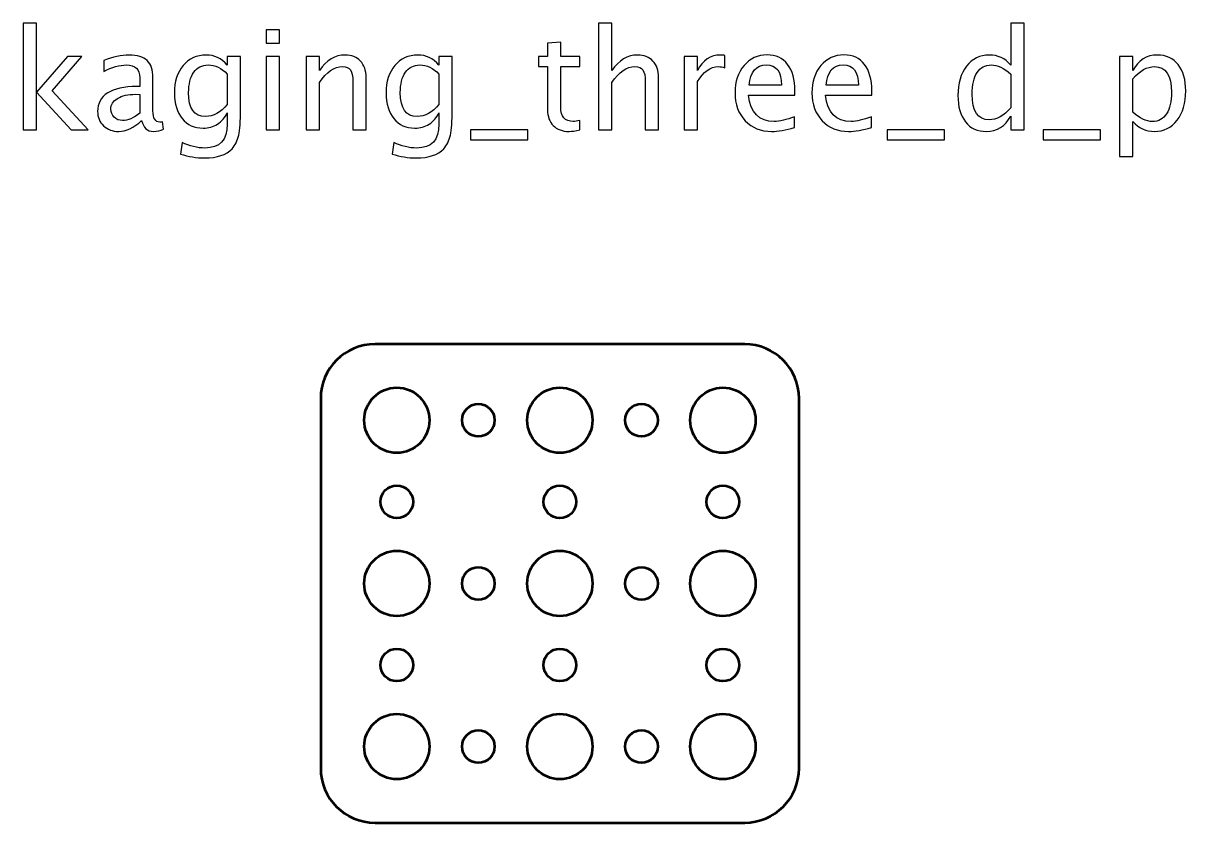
# Model space of a CAD drawing. Header units: centimetres. Extents: x -50.2 to 15.9, y -15.8 to 14.1.
# Drawn here: x -4.94 to 5.76, y 6.8 to 14.15 of the extents above; entities that cross this region are included whole.
import ezdxf

# ---------------------------------------------------------------- set-up
doc = ezdxf.new("R2010")
doc.units = ezdxf.units.CM
doc.header["$MEASUREMENT"] = 0
doc.layers.add('Layer 1', color=7, linetype='Continuous')

msp = doc.modelspace()

# ---------------------------------------------------------------- linework, layer by layer
at = {"layer": 'Layer 1', "lineweight": 53}
for centre, major_axis in [((-1.49999, 10.49999), (0, 0.30001)), ((0.00001, 10.49999), (0, 0.30001)), ((1.50001, 10.49999), (0, 0.30001)), ((-0.75, 10.5), (0, 0.15)), ((0.75, 10.5), (0, 0.15)), ((-1.5, 9.75), (0, 0.15)), ((0, 9.75), (0, 0.15)), ((1.5, 9.75), (0, 0.15)), ((-1.49999, 8.99999), (0, 0.30001)), ((0.00001, 8.99999), (0, 0.30001)), ((1.50001, 8.99999), (0, 0.30001)), ((-0.75, 9), (0, 0.15)), ((0.75, 9), (0, 0.15)), ((-1.5, 8.25), (0, 0.15)), ((0, 8.25), (0, 0.15)), ((1.5, 8.25), (0, 0.15)), ((-1.49999, 7.49999), (0, 0.30001)), ((0.00001, 7.49999), (0, 0.30001)), ((1.50001, 7.49999), (0, 0.30001)), ((-0.75, 7.5), (0, 0.15)), ((0.75, 7.5), (0, 0.15))]:
    msp.add_ellipse(centre, major_axis=major_axis, ratio=1, dxfattribs=at)
at = {"layer": 'Layer 1'}
for points, knots in [([(-4.93597, 13.17044), (-4.93597, 13.17044), (-4.93597, 14.14961), (-4.93597, 14.14961), (-4.93597, 14.14961), (-4.93597, 14.14961), (-4.81405, 14.14961), (-4.81405, 14.14961), (-4.81405, 14.14961), (-4.81405, 14.14961), (-4.81405, 13.51694), (-4.81405, 13.51694), (-4.81405, 13.51694), (-4.81405, 13.51694), (-4.5283, 13.84354), (-4.5283, 13.84354), (-4.5283, 13.84354), (-4.5283, 13.84354), (-4.39664, 13.84354), (-4.39664, 13.84354), (-4.39664, 13.84354), (-4.39664, 13.84354), (-4.66969, 13.52943), (-4.66969, 13.52943), (-4.66969, 13.52943), (-4.66969, 13.52943), (-4.33949, 13.17044), (-4.33949, 13.17044), (-4.33949, 13.17044), (-4.33949, 13.17044), (-4.49655, 13.17044), (-4.49655, 13.17044), (-4.49655, 13.17044), (-4.49655, 13.17044), (-4.81405, 13.51567), (-4.81405, 13.51567), (-4.81405, 13.51567), (-4.81405, 13.51567), (-4.81405, 13.17044), (-4.81405, 13.17044), (-4.81405, 13.17044), (-4.81405, 13.17044), (-4.93597, 13.17044), (-4.93597, 13.17044)], [0, 0, 0, 0, 0.08333333, 0.08333333, 0.08333333, 0.08333333, 0.16666667, 0.16666667, 0.16666667, 0.16666667, 0.25, 0.25, 0.25, 0.25, 0.33333333, 0.33333333, 0.33333333, 0.33333333, 0.41666667, 0.41666667, 0.41666667, 0.41666667, 0.5, 0.5, 0.5, 0.5, 0.58333333, 0.58333333, 0.58333333, 0.58333333, 0.66666667, 0.66666667, 0.66666667, 0.66666667, 0.75, 0.75, 0.75, 0.75, 0.83333333, 0.83333333, 0.83333333, 0.83333333, 1, 1, 1, 1]), ([(0.35656, 13.17044), (0.35656, 13.17044), (0.35656, 14.14961), (0.35656, 14.14961), (0.35656, 14.14961), (0.35656, 14.14961), (0.47848, 14.14961), (0.47848, 14.14961), (0.47848, 14.14961), (0.47848, 14.14961), (0.47848, 13.71633), (0.47848, 13.71633), (0.47848, 13.71633), (0.54304, 13.81052), (0.6222, 13.85751), (0.71576, 13.85751), (0.71576, 13.85751), (0.7746, 13.85751), (0.82138, 13.8391), (0.85588, 13.80205), (0.85588, 13.80205), (0.89038, 13.76522), (0.90774, 13.71548), (0.90774, 13.65325), (0.90774, 13.65325), (0.90774, 13.65325), (0.90774, 13.17044), (0.90774, 13.17044), (0.90774, 13.17044), (0.90774, 13.17044), (0.78582, 13.17044), (0.78582, 13.17044), (0.78582, 13.17044), (0.78582, 13.17044), (0.78582, 13.61346), (0.78582, 13.61346), (0.78582, 13.61346), (0.78582, 13.66341), (0.77841, 13.69897), (0.76381, 13.72014), (0.76381, 13.72014), (0.74899, 13.74152), (0.72465, 13.7521), (0.69057, 13.7521), (0.69057, 13.7521), (0.61564, 13.7521), (0.54494, 13.70321), (0.47848, 13.60542), (0.47848, 13.60542), (0.47848, 13.60542), (0.47848, 13.17044), (0.47848, 13.17044), (0.47848, 13.17044), (0.47848, 13.17044), (0.35656, 13.17044), (0.35656, 13.17044)], [0, 0, 0, 0, 0.06666667, 0.06666667, 0.06666667, 0.06666667, 0.13333333, 0.13333333, 0.13333333, 0.13333333, 0.2, 0.2, 0.2, 0.2, 0.26666667, 0.26666667, 0.26666667, 0.26666667, 0.33333333, 0.33333333, 0.33333333, 0.33333333, 0.4, 0.4, 0.4, 0.4, 0.46666667, 0.46666667, 0.46666667, 0.46666667, 0.53333333, 0.53333333, 0.53333333, 0.53333333, 0.6, 0.6, 0.6, 0.6, 0.66666667, 0.66666667, 0.66666667, 0.66666667, 0.73333333, 0.73333333, 0.73333333, 0.73333333, 0.8, 0.8, 0.8, 0.8, 0.86666667, 0.86666667, 0.86666667, 0.86666667, 1, 1, 1, 1]), ([(4.14772, 13.17044), (4.14772, 13.17044), (4.14772, 13.29681), (4.14772, 13.29681), (4.14772, 13.29681), (4.09798, 13.2024), (4.02305, 13.1552), (3.92293, 13.1552), (3.92293, 13.1552), (3.84165, 13.1552), (3.77773, 13.18462), (3.73116, 13.24368), (3.73116, 13.24368), (3.68459, 13.30273), (3.66131, 13.38338), (3.66131, 13.48561), (3.66131, 13.48561), (3.66131, 13.59737), (3.68777, 13.68733), (3.74047, 13.75549), (3.74047, 13.75549), (3.79339, 13.82343), (3.86282, 13.85751), (3.94897, 13.85751), (3.94897, 13.85751), (4.02876, 13.85751), (4.09523, 13.82703), (4.14772, 13.76586), (4.14772, 13.76586), (4.14772, 13.76586), (4.14772, 14.14961), (4.14772, 14.14961), (4.14772, 14.14961), (4.14772, 14.14961), (4.26964, 14.14961), (4.26964, 14.14961), (4.26964, 14.14961), (4.26964, 14.14961), (4.26964, 13.17044), (4.26964, 13.17044), (4.26964, 13.17044), (4.26964, 13.17044), (4.14772, 13.17044), (4.14772, 13.17044)], [0, 0, 0, 0, 0.08333333, 0.08333333, 0.08333333, 0.08333333, 0.16666667, 0.16666667, 0.16666667, 0.16666667, 0.25, 0.25, 0.25, 0.25, 0.33333333, 0.33333333, 0.33333333, 0.33333333, 0.41666667, 0.41666667, 0.41666667, 0.41666667, 0.5, 0.5, 0.5, 0.5, 0.58333333, 0.58333333, 0.58333333, 0.58333333, 0.66666667, 0.66666667, 0.66666667, 0.66666667, 0.75, 0.75, 0.75, 0.75, 0.83333333, 0.83333333, 0.83333333, 0.83333333, 1, 1, 1, 1]), ([(-2.70055, 13.96673), (-2.70055, 13.96673), (-2.70055, 14.08865), (-2.70055, 14.08865), (-2.70055, 14.08865), (-2.70055, 14.08865), (-2.57863, 14.08865), (-2.57863, 14.08865), (-2.57863, 14.08865), (-2.57863, 14.08865), (-2.57863, 13.96673), (-2.57863, 13.96673), (-2.57863, 13.96673), (-2.57863, 13.96673), (-2.70055, 13.96673), (-2.70055, 13.96673)], [0, 0, 0, 0, 0.2, 0.2, 0.2, 0.2, 0.4, 0.4, 0.4, 0.4, 0.6, 0.6, 0.6, 0.6, 1, 1, 1, 1]), ([(0.18257, 13.17065), (0.14489, 13.16028), (0.11209, 13.1552), (0.08436, 13.1552), (0.08436, 13.1552), (0.02213, 13.1552), (-0.02634, 13.17298), (-0.06106, 13.20854), (-0.06106, 13.20854), (-0.09598, 13.2441), (-0.11334, 13.29342), (-0.11334, 13.35671), (-0.11334, 13.35671), (-0.11334, 13.35671), (-0.11334, 13.7521), (-0.11334, 13.7521), (-0.11334, 13.7521), (-0.11334, 13.7521), (-0.19758, 13.7521), (-0.19758, 13.7521), (-0.19758, 13.7521), (-0.19758, 13.7521), (-0.19758, 13.84354), (-0.19758, 13.84354), (-0.19758, 13.84354), (-0.19758, 13.84354), (-0.11334, 13.84354), (-0.11334, 13.84354), (-0.11334, 13.84354), (-0.11334, 13.84354), (-0.11334, 13.96525), (-0.11334, 13.96525), (-0.11334, 13.96525), (-0.11334, 13.96525), (0.00858, 13.97689), (0.00858, 13.97689), (0.00858, 13.97689), (0.00858, 13.97689), (0.00858, 13.84354), (0.00858, 13.84354), (0.00858, 13.84354), (0.00858, 13.84354), (0.18511, 13.84354), (0.18511, 13.84354), (0.18511, 13.84354), (0.18511, 13.84354), (0.18511, 13.7521), (0.18511, 13.7521), (0.18511, 13.7521), (0.18511, 13.7521), (0.00858, 13.7521), (0.00858, 13.7521), (0.00858, 13.7521), (0.00858, 13.7521), (0.00858, 13.37872), (0.00858, 13.37872), (0.00858, 13.37872), (0.00858, 13.29067), (0.04689, 13.24664), (0.1233, 13.24664), (0.1233, 13.24664), (0.1396, 13.24664), (0.15929, 13.24939), (0.18257, 13.25468), (0.18257, 13.25468), (0.18257, 13.25468), (0.18257, 13.17065), (0.18257, 13.17065)], [0, 0, 0, 0, 0.05555556, 0.05555556, 0.05555556, 0.05555556, 0.11111111, 0.11111111, 0.11111111, 0.11111111, 0.16666667, 0.16666667, 0.16666667, 0.16666667, 0.22222222, 0.22222222, 0.22222222, 0.22222222, 0.27777778, 0.27777778, 0.27777778, 0.27777778, 0.33333333, 0.33333333, 0.33333333, 0.33333333, 0.38888889, 0.38888889, 0.38888889, 0.38888889, 0.44444444, 0.44444444, 0.44444444, 0.44444444, 0.5, 0.5, 0.5, 0.5, 0.55555556, 0.55555556, 0.55555556, 0.55555556, 0.61111111, 0.61111111, 0.61111111, 0.61111111, 0.66666667, 0.66666667, 0.66666667, 0.66666667, 0.72222222, 0.72222222, 0.72222222, 0.72222222, 0.77777778, 0.77777778, 0.77777778, 0.77777778, 0.83333333, 0.83333333, 0.83333333, 0.83333333, 0.88888889, 0.88888889, 0.88888889, 0.88888889, 1, 1, 1, 1]), ([(-3.84673, 13.25617), (-3.91996, 13.18886), (-3.99045, 13.1552), (-4.05818, 13.1552), (-4.05818, 13.1552), (-4.11385, 13.1552), (-4.16021, 13.17256), (-4.19682, 13.20748), (-4.19682, 13.20748), (-4.23365, 13.24241), (-4.25207, 13.28643), (-4.25207, 13.33956), (-4.25207, 13.33956), (-4.25207, 13.41301), (-4.22117, 13.46953), (-4.15936, 13.5089), (-4.15936, 13.5089), (-4.09755, 13.54827), (-4.00886, 13.56795), (-3.89329, 13.56795), (-3.89329, 13.56795), (-3.89329, 13.56795), (-3.86472, 13.56795), (-3.86472, 13.56795), (-3.86472, 13.56795), (-3.86472, 13.56795), (-3.86472, 13.64902), (-3.86472, 13.64902), (-3.86472, 13.64902), (-3.86472, 13.72712), (-3.90536, 13.76607), (-3.98685, 13.76607), (-3.98685, 13.76607), (-4.04993, 13.76607), (-4.11893, 13.74617), (-4.19365, 13.70638), (-4.19365, 13.70638), (-4.19365, 13.70638), (-4.19365, 13.80671), (-4.19365, 13.80671), (-4.19365, 13.80671), (-4.11152, 13.84058), (-4.03405, 13.85751), (-3.96145, 13.85751), (-3.96145, 13.85751), (-3.88673, 13.85751), (-3.83149, 13.84058), (-3.79614, 13.8065), (-3.79614, 13.8065), (-3.76058, 13.77242), (-3.7428, 13.71993), (-3.7428, 13.64902), (-3.7428, 13.64902), (-3.7428, 13.64902), (-3.7428, 13.34485), (-3.7428, 13.34485), (-3.7428, 13.34485), (-3.7428, 13.27522), (-3.72142, 13.24029), (-3.67845, 13.24029), (-3.67845, 13.24029), (-3.67316, 13.24029), (-3.66533, 13.24114), (-3.65496, 13.24283), (-3.65496, 13.24283), (-3.65496, 13.24283), (-3.64628, 13.1751), (-3.64628, 13.1751), (-3.64628, 13.1751), (-3.67401, 13.16176), (-3.70449, 13.1552), (-3.73793, 13.1552), (-3.73793, 13.1552), (-3.79487, 13.1552), (-3.83106, 13.18886), (-3.84673, 13.25617)], [0, 0, 0, 0, 0.05, 0.05, 0.05, 0.05, 0.1, 0.1, 0.1, 0.1, 0.15, 0.15, 0.15, 0.15, 0.2, 0.2, 0.2, 0.2, 0.25, 0.25, 0.25, 0.25, 0.3, 0.3, 0.3, 0.3, 0.35, 0.35, 0.35, 0.35, 0.4, 0.4, 0.4, 0.4, 0.45, 0.45, 0.45, 0.45, 0.5, 0.5, 0.5, 0.5, 0.55, 0.55, 0.55, 0.55, 0.6, 0.6, 0.6, 0.6, 0.65, 0.65, 0.65, 0.65, 0.7, 0.7, 0.7, 0.7, 0.75, 0.75, 0.75, 0.75, 0.8, 0.8, 0.8, 0.8, 0.85, 0.85, 0.85, 0.85, 0.9, 0.9, 0.9, 0.9, 1, 1, 1, 1]), ([(-3.48986, 12.94692), (-3.48986, 12.94692), (-3.47547, 13.05233), (-3.47547, 13.05233), (-3.47547, 13.05233), (-3.40477, 13.01931), (-3.33471, 13.0028), (-3.26549, 13.0028), (-3.26549, 13.0028), (-3.12812, 13.0028), (-3.05933, 13.07561), (-3.05933, 13.22103), (-3.05933, 13.22103), (-3.05933, 13.22103), (-3.05933, 13.32686), (-3.05933, 13.32686), (-3.05933, 13.32686), (-3.0805, 13.2822), (-3.11055, 13.2477), (-3.14971, 13.22293), (-3.14971, 13.22293), (-3.18887, 13.19817), (-3.23247, 13.18568), (-3.28052, 13.18568), (-3.28052, 13.18568), (-3.36201, 13.18568), (-3.42657, 13.21489), (-3.4742, 13.27331), (-3.4742, 13.27331), (-3.52182, 13.33173), (-3.54574, 13.41089), (-3.54574, 13.5108), (-3.54574, 13.5108), (-3.54574, 13.61304), (-3.51865, 13.69643), (-3.46446, 13.76099), (-3.46446, 13.76099), (-3.41006, 13.82534), (-3.34, 13.85751), (-3.25385, 13.85751), (-3.25385, 13.85751), (-3.1785, 13.85751), (-3.11352, 13.82703), (-3.05933, 13.76586), (-3.05933, 13.76586), (-3.05933, 13.76586), (-3.05933, 13.84354), (-3.05933, 13.84354), (-3.05933, 13.84354), (-3.05933, 13.84354), (-2.93741, 13.84354), (-2.93741, 13.84354), (-2.93741, 13.84354), (-2.93741, 13.84354), (-2.93741, 13.35417), (-2.93741, 13.35417), (-2.93741, 13.35417), (-2.93741, 13.24897), (-2.94291, 13.17108), (-2.95392, 13.12049), (-2.95392, 13.12049), (-2.96471, 13.0699), (-2.98546, 13.02841), (-3.01551, 12.99624), (-3.01551, 12.99624), (-3.06885, 12.93972), (-3.15225, 12.91136), (-3.26549, 12.91136), (-3.26549, 12.91136), (-3.34317, 12.91136), (-3.41789, 12.92321), (-3.48986, 12.94692)], [0, 0, 0, 0, 0.05263158, 0.05263158, 0.05263158, 0.05263158, 0.10526316, 0.10526316, 0.10526316, 0.10526316, 0.15789474, 0.15789474, 0.15789474, 0.15789474, 0.21052632, 0.21052632, 0.21052632, 0.21052632, 0.26315789, 0.26315789, 0.26315789, 0.26315789, 0.31578947, 0.31578947, 0.31578947, 0.31578947, 0.36842105, 0.36842105, 0.36842105, 0.36842105, 0.42105263, 0.42105263, 0.42105263, 0.42105263, 0.47368421, 0.47368421, 0.47368421, 0.47368421, 0.52631579, 0.52631579, 0.52631579, 0.52631579, 0.57894737, 0.57894737, 0.57894737, 0.57894737, 0.63157895, 0.63157895, 0.63157895, 0.63157895, 0.68421053, 0.68421053, 0.68421053, 0.68421053, 0.73684211, 0.73684211, 0.73684211, 0.73684211, 0.78947368, 0.78947368, 0.78947368, 0.78947368, 0.84210526, 0.84210526, 0.84210526, 0.84210526, 0.89473684, 0.89473684, 0.89473684, 0.89473684, 1, 1, 1, 1]), ([(-2.70055, 13.17044), (-2.70055, 13.17044), (-2.70055, 13.84354), (-2.70055, 13.84354), (-2.70055, 13.84354), (-2.70055, 13.84354), (-2.57863, 13.84354), (-2.57863, 13.84354), (-2.57863, 13.84354), (-2.57863, 13.84354), (-2.57863, 13.17044), (-2.57863, 13.17044), (-2.57863, 13.17044), (-2.57863, 13.17044), (-2.70055, 13.17044), (-2.70055, 13.17044)], [0, 0, 0, 0, 0.2, 0.2, 0.2, 0.2, 0.4, 0.4, 0.4, 0.4, 0.6, 0.6, 0.6, 0.6, 1, 1, 1, 1]), ([(-2.33352, 13.17044), (-2.33352, 13.17044), (-2.33352, 13.84354), (-2.33352, 13.84354), (-2.33352, 13.84354), (-2.33352, 13.84354), (-2.2116, 13.84354), (-2.2116, 13.84354), (-2.2116, 13.84354), (-2.2116, 13.84354), (-2.2116, 13.71633), (-2.2116, 13.71633), (-2.2116, 13.71633), (-2.14704, 13.81052), (-2.06788, 13.85751), (-1.97432, 13.85751), (-1.97432, 13.85751), (-1.91548, 13.85751), (-1.8687, 13.8391), (-1.8342, 13.80205), (-1.8342, 13.80205), (-1.7997, 13.76522), (-1.78234, 13.71548), (-1.78234, 13.65325), (-1.78234, 13.65325), (-1.78234, 13.65325), (-1.78234, 13.17044), (-1.78234, 13.17044), (-1.78234, 13.17044), (-1.78234, 13.17044), (-1.90426, 13.17044), (-1.90426, 13.17044), (-1.90426, 13.17044), (-1.90426, 13.17044), (-1.90426, 13.61346), (-1.90426, 13.61346), (-1.90426, 13.61346), (-1.90426, 13.66341), (-1.91167, 13.69897), (-1.92627, 13.72014), (-1.92627, 13.72014), (-1.94109, 13.74152), (-1.96543, 13.7521), (-1.99951, 13.7521), (-1.99951, 13.7521), (-2.07444, 13.7521), (-2.14514, 13.70321), (-2.2116, 13.60542), (-2.2116, 13.60542), (-2.2116, 13.60542), (-2.2116, 13.17044), (-2.2116, 13.17044), (-2.2116, 13.17044), (-2.2116, 13.17044), (-2.33352, 13.17044), (-2.33352, 13.17044)], [0, 0, 0, 0, 0.06666667, 0.06666667, 0.06666667, 0.06666667, 0.13333333, 0.13333333, 0.13333333, 0.13333333, 0.2, 0.2, 0.2, 0.2, 0.26666667, 0.26666667, 0.26666667, 0.26666667, 0.33333333, 0.33333333, 0.33333333, 0.33333333, 0.4, 0.4, 0.4, 0.4, 0.46666667, 0.46666667, 0.46666667, 0.46666667, 0.53333333, 0.53333333, 0.53333333, 0.53333333, 0.6, 0.6, 0.6, 0.6, 0.66666667, 0.66666667, 0.66666667, 0.66666667, 0.73333333, 0.73333333, 0.73333333, 0.73333333, 0.8, 0.8, 0.8, 0.8, 0.86666667, 0.86666667, 0.86666667, 0.86666667, 1, 1, 1, 1]), ([(-1.54273, 12.94692), (-1.54273, 12.94692), (-1.52834, 13.05233), (-1.52834, 13.05233), (-1.52834, 13.05233), (-1.45764, 13.01931), (-1.38758, 13.0028), (-1.31836, 13.0028), (-1.31836, 13.0028), (-1.18099, 13.0028), (-1.1122, 13.07561), (-1.1122, 13.22103), (-1.1122, 13.22103), (-1.1122, 13.22103), (-1.1122, 13.32686), (-1.1122, 13.32686), (-1.1122, 13.32686), (-1.13337, 13.2822), (-1.16342, 13.2477), (-1.20258, 13.22293), (-1.20258, 13.22293), (-1.24174, 13.19817), (-1.28534, 13.18568), (-1.33339, 13.18568), (-1.33339, 13.18568), (-1.41488, 13.18568), (-1.47944, 13.21489), (-1.52707, 13.27331), (-1.52707, 13.27331), (-1.57469, 13.33173), (-1.59861, 13.41089), (-1.59861, 13.5108), (-1.59861, 13.5108), (-1.59861, 13.61304), (-1.57152, 13.69643), (-1.51733, 13.76099), (-1.51733, 13.76099), (-1.46293, 13.82534), (-1.39287, 13.85751), (-1.30672, 13.85751), (-1.30672, 13.85751), (-1.23137, 13.85751), (-1.16639, 13.82703), (-1.1122, 13.76586), (-1.1122, 13.76586), (-1.1122, 13.76586), (-1.1122, 13.84354), (-1.1122, 13.84354), (-1.1122, 13.84354), (-1.1122, 13.84354), (-0.99028, 13.84354), (-0.99028, 13.84354), (-0.99028, 13.84354), (-0.99028, 13.84354), (-0.99028, 13.35417), (-0.99028, 13.35417), (-0.99028, 13.35417), (-0.99028, 13.24897), (-0.99578, 13.17108), (-1.00679, 13.12049), (-1.00679, 13.12049), (-1.01758, 13.0699), (-1.03833, 13.02841), (-1.06838, 12.99624), (-1.06838, 12.99624), (-1.12172, 12.93972), (-1.20512, 12.91136), (-1.31836, 12.91136), (-1.31836, 12.91136), (-1.39604, 12.91136), (-1.47076, 12.92321), (-1.54273, 12.94692)], [0, 0, 0, 0, 0.05263158, 0.05263158, 0.05263158, 0.05263158, 0.10526316, 0.10526316, 0.10526316, 0.10526316, 0.15789474, 0.15789474, 0.15789474, 0.15789474, 0.21052632, 0.21052632, 0.21052632, 0.21052632, 0.26315789, 0.26315789, 0.26315789, 0.26315789, 0.31578947, 0.31578947, 0.31578947, 0.31578947, 0.36842105, 0.36842105, 0.36842105, 0.36842105, 0.42105263, 0.42105263, 0.42105263, 0.42105263, 0.47368421, 0.47368421, 0.47368421, 0.47368421, 0.52631579, 0.52631579, 0.52631579, 0.52631579, 0.57894737, 0.57894737, 0.57894737, 0.57894737, 0.63157895, 0.63157895, 0.63157895, 0.63157895, 0.68421053, 0.68421053, 0.68421053, 0.68421053, 0.73684211, 0.73684211, 0.73684211, 0.73684211, 0.78947368, 0.78947368, 0.78947368, 0.78947368, 0.84210526, 0.84210526, 0.84210526, 0.84210526, 0.89473684, 0.89473684, 0.89473684, 0.89473684, 1, 1, 1, 1]), ([(1.14481, 13.17044), (1.14481, 13.17044), (1.14481, 13.84354), (1.14481, 13.84354), (1.14481, 13.84354), (1.14481, 13.84354), (1.26673, 13.84354), (1.26673, 13.84354), (1.26673, 13.84354), (1.26673, 13.84354), (1.26673, 13.71633), (1.26673, 13.71633), (1.26673, 13.71633), (1.3152, 13.81052), (1.38548, 13.85751), (1.47776, 13.85751), (1.47776, 13.85751), (1.49025, 13.85751), (1.50337, 13.85645), (1.51692, 13.85434), (1.51692, 13.85434), (1.51692, 13.85434), (1.51692, 13.74025), (1.51692, 13.74025), (1.51692, 13.74025), (1.49575, 13.74723), (1.47713, 13.75083), (1.46104, 13.75083), (1.46104, 13.75083), (1.38357, 13.75083), (1.3188, 13.70511), (1.26673, 13.61346), (1.26673, 13.61346), (1.26673, 13.61346), (1.26673, 13.17044), (1.26673, 13.17044), (1.26673, 13.17044), (1.26673, 13.17044), (1.14481, 13.17044), (1.14481, 13.17044)], [0, 0, 0, 0, 0.09090909, 0.09090909, 0.09090909, 0.09090909, 0.18181818, 0.18181818, 0.18181818, 0.18181818, 0.27272727, 0.27272727, 0.27272727, 0.27272727, 0.36363636, 0.36363636, 0.36363636, 0.36363636, 0.45454545, 0.45454545, 0.45454545, 0.45454545, 0.54545455, 0.54545455, 0.54545455, 0.54545455, 0.63636364, 0.63636364, 0.63636364, 0.63636364, 0.72727273, 0.72727273, 0.72727273, 0.72727273, 0.81818182, 0.81818182, 0.81818182, 0.81818182, 1, 1, 1, 1]), ([(2.15848, 13.19203), (2.07657, 13.16748), (2.0065, 13.1552), (1.94808, 13.1552), (1.94808, 13.1552), (1.84839, 13.1552), (1.76732, 13.18822), (1.70488, 13.25405), (1.70488, 13.25405), (1.64244, 13.31988), (1.61111, 13.40518), (1.61111, 13.51017), (1.61111, 13.51017), (1.61111, 13.61198), (1.63863, 13.69559), (1.69387, 13.76099), (1.69387, 13.76099), (1.74912, 13.82618), (1.81981, 13.85878), (1.90596, 13.85878), (1.90596, 13.85878), (1.98745, 13.85878), (2.05053, 13.82978), (2.09498, 13.77179), (2.09498, 13.77179), (2.13943, 13.71379), (2.16166, 13.63166), (2.16166, 13.52519), (2.16166, 13.52519), (2.16166, 13.52519), (2.16102, 13.48794), (2.16102, 13.48794), (2.16102, 13.48794), (2.16102, 13.48794), (1.73557, 13.48794), (1.73557, 13.48794), (1.73557, 13.48794), (1.75335, 13.32707), (1.83188, 13.24664), (1.97094, 13.24664), (1.97094, 13.24664), (2.02196, 13.24664), (2.0844, 13.26103), (2.15848, 13.28982), (2.15848, 13.28982), (2.15848, 13.28982), (2.15848, 13.19203), (2.15848, 13.19203)], [0, 0, 0, 0, 0.07692308, 0.07692308, 0.07692308, 0.07692308, 0.15384615, 0.15384615, 0.15384615, 0.15384615, 0.23076923, 0.23076923, 0.23076923, 0.23076923, 0.30769231, 0.30769231, 0.30769231, 0.30769231, 0.38461538, 0.38461538, 0.38461538, 0.38461538, 0.46153846, 0.46153846, 0.46153846, 0.46153846, 0.53846154, 0.53846154, 0.53846154, 0.53846154, 0.61538462, 0.61538462, 0.61538462, 0.61538462, 0.69230769, 0.69230769, 0.69230769, 0.69230769, 0.76923077, 0.76923077, 0.76923077, 0.76923077, 0.84615385, 0.84615385, 0.84615385, 0.84615385, 1, 1, 1, 1]), ([(2.86608, 13.19203), (2.78417, 13.16748), (2.7141, 13.1552), (2.65568, 13.1552), (2.65568, 13.1552), (2.55599, 13.1552), (2.47492, 13.18822), (2.41248, 13.25405), (2.41248, 13.25405), (2.35004, 13.31988), (2.31871, 13.40518), (2.31871, 13.51017), (2.31871, 13.51017), (2.31871, 13.61198), (2.34623, 13.69559), (2.40147, 13.76099), (2.40147, 13.76099), (2.45672, 13.82618), (2.52741, 13.85878), (2.61356, 13.85878), (2.61356, 13.85878), (2.69505, 13.85878), (2.75813, 13.82978), (2.80258, 13.77179), (2.80258, 13.77179), (2.84703, 13.71379), (2.86926, 13.63166), (2.86926, 13.52519), (2.86926, 13.52519), (2.86926, 13.52519), (2.86862, 13.48794), (2.86862, 13.48794), (2.86862, 13.48794), (2.86862, 13.48794), (2.44317, 13.48794), (2.44317, 13.48794), (2.44317, 13.48794), (2.46095, 13.32707), (2.53948, 13.24664), (2.67854, 13.24664), (2.67854, 13.24664), (2.72956, 13.24664), (2.792, 13.26103), (2.86608, 13.28982), (2.86608, 13.28982), (2.86608, 13.28982), (2.86608, 13.19203), (2.86608, 13.19203)], [0, 0, 0, 0, 0.07692308, 0.07692308, 0.07692308, 0.07692308, 0.15384615, 0.15384615, 0.15384615, 0.15384615, 0.23076923, 0.23076923, 0.23076923, 0.23076923, 0.30769231, 0.30769231, 0.30769231, 0.30769231, 0.38461538, 0.38461538, 0.38461538, 0.38461538, 0.46153846, 0.46153846, 0.46153846, 0.46153846, 0.53846154, 0.53846154, 0.53846154, 0.53846154, 0.61538462, 0.61538462, 0.61538462, 0.61538462, 0.69230769, 0.69230769, 0.69230769, 0.69230769, 0.76923077, 0.76923077, 0.76923077, 0.76923077, 0.84615385, 0.84615385, 0.84615385, 0.84615385, 1, 1, 1, 1]), ([(5.1489, 12.92533), (5.1489, 12.92533), (5.1489, 13.84354), (5.1489, 13.84354), (5.1489, 13.84354), (5.1489, 13.84354), (5.27082, 13.84354), (5.27082, 13.84354), (5.27082, 13.84354), (5.27082, 13.84354), (5.27082, 13.71633), (5.27082, 13.71633), (5.27082, 13.71633), (5.32077, 13.81052), (5.39592, 13.85751), (5.49603, 13.85751), (5.49603, 13.85751), (5.5771, 13.85751), (5.64081, 13.82809), (5.68738, 13.76903), (5.68738, 13.76903), (5.73395, 13.70998), (5.75723, 13.62933), (5.75723, 13.5271), (5.75723, 13.5271), (5.75723, 13.41576), (5.73077, 13.3258), (5.67807, 13.25765), (5.67807, 13.25765), (5.62536, 13.18928), (5.55594, 13.1552), (5.47, 13.1552), (5.47, 13.1552), (5.3902, 13.1552), (5.32374, 13.18568), (5.27082, 13.24685), (5.27082, 13.24685), (5.27082, 13.24685), (5.27082, 12.92533), (5.27082, 12.92533), (5.27082, 12.92533), (5.27082, 12.92533), (5.1489, 12.92533), (5.1489, 12.92533)], [0, 0, 0, 0, 0.08333333, 0.08333333, 0.08333333, 0.08333333, 0.16666667, 0.16666667, 0.16666667, 0.16666667, 0.25, 0.25, 0.25, 0.25, 0.33333333, 0.33333333, 0.33333333, 0.33333333, 0.41666667, 0.41666667, 0.41666667, 0.41666667, 0.5, 0.5, 0.5, 0.5, 0.58333333, 0.58333333, 0.58333333, 0.58333333, 0.66666667, 0.66666667, 0.66666667, 0.66666667, 0.75, 0.75, 0.75, 0.75, 0.83333333, 0.83333333, 0.83333333, 0.83333333, 1, 1, 1, 1]), ([(-3.05933, 13.40327), (-3.05933, 13.40327), (-3.05933, 13.68246), (-3.05933, 13.68246), (-3.05933, 13.68246), (-3.11309, 13.73813), (-3.17172, 13.76607), (-3.23501, 13.76607), (-3.23501, 13.76607), (-3.29132, 13.76607), (-3.33534, 13.74363), (-3.36709, 13.69855), (-3.36709, 13.69855), (-3.39905, 13.65368), (-3.41493, 13.59123), (-3.41493, 13.51165), (-3.41493, 13.51165), (-3.41493, 13.36539), (-3.36307, 13.29236), (-3.25914, 13.29236), (-3.25914, 13.29236), (-3.18845, 13.29236), (-3.12177, 13.3294), (-3.05933, 13.40327)], [0, 0, 0, 0, 0.14285714, 0.14285714, 0.14285714, 0.14285714, 0.28571429, 0.28571429, 0.28571429, 0.28571429, 0.42857143, 0.42857143, 0.42857143, 0.42857143, 0.57142857, 0.57142857, 0.57142857, 0.57142857, 0.71428571, 0.71428571, 0.71428571, 0.71428571, 1, 1, 1, 1]), ([(-1.1122, 13.40327), (-1.1122, 13.40327), (-1.1122, 13.68246), (-1.1122, 13.68246), (-1.1122, 13.68246), (-1.16596, 13.73813), (-1.22459, 13.76607), (-1.28788, 13.76607), (-1.28788, 13.76607), (-1.34419, 13.76607), (-1.38821, 13.74363), (-1.41996, 13.69855), (-1.41996, 13.69855), (-1.45192, 13.65368), (-1.4678, 13.59123), (-1.4678, 13.51165), (-1.4678, 13.51165), (-1.4678, 13.36539), (-1.41594, 13.29236), (-1.31201, 13.29236), (-1.31201, 13.29236), (-1.24132, 13.29236), (-1.17464, 13.3294), (-1.1122, 13.40327)], [0, 0, 0, 0, 0.14285714, 0.14285714, 0.14285714, 0.14285714, 0.28571429, 0.28571429, 0.28571429, 0.28571429, 0.42857143, 0.42857143, 0.42857143, 0.42857143, 0.57142857, 0.57142857, 0.57142857, 0.57142857, 0.71428571, 0.71428571, 0.71428571, 0.71428571, 1, 1, 1, 1]), ([(1.74192, 13.57938), (1.74192, 13.57938), (2.0391, 13.57938), (2.0391, 13.57938), (2.0391, 13.57938), (2.0391, 13.70469), (1.99232, 13.76734), (1.89898, 13.76734), (1.89898, 13.76734), (1.805, 13.76734), (1.75272, 13.70469), (1.74192, 13.57938)], [0, 0, 0, 0, 0.25, 0.25, 0.25, 0.25, 0.5, 0.5, 0.5, 0.5, 1, 1, 1, 1]), ([(2.44952, 13.57938), (2.44952, 13.57938), (2.7467, 13.57938), (2.7467, 13.57938), (2.7467, 13.57938), (2.7467, 13.70469), (2.69992, 13.76734), (2.60658, 13.76734), (2.60658, 13.76734), (2.5126, 13.76734), (2.46032, 13.70469), (2.44952, 13.57938)], [0, 0, 0, 0, 0.25, 0.25, 0.25, 0.25, 0.5, 0.5, 0.5, 0.5, 1, 1, 1, 1]), ([(4.14772, 13.68246), (4.08443, 13.73813), (4.02453, 13.76607), (3.9678, 13.76607), (3.9678, 13.76607), (3.91192, 13.76607), (3.86874, 13.74279), (3.83805, 13.69601), (3.83805, 13.69601), (3.80736, 13.64944), (3.79212, 13.5834), (3.79212, 13.49789), (3.79212, 13.49789), (3.79212, 13.34062), (3.84419, 13.26188), (3.94854, 13.26188), (3.94854, 13.26188), (4.01628, 13.26188), (4.08274, 13.29892), (4.14772, 13.37279), (4.14772, 13.37279), (4.14772, 13.37279), (4.14772, 13.68246), (4.14772, 13.68246)], [0, 0, 0, 0, 0.14285714, 0.14285714, 0.14285714, 0.14285714, 0.28571429, 0.28571429, 0.28571429, 0.28571429, 0.42857143, 0.42857143, 0.42857143, 0.42857143, 0.57142857, 0.57142857, 0.57142857, 0.57142857, 0.71428571, 0.71428571, 0.71428571, 0.71428571, 1, 1, 1, 1]), ([(5.27082, 13.33088), (5.33369, 13.27479), (5.39359, 13.24664), (5.45053, 13.24664), (5.45053, 13.24664), (5.50662, 13.24664), (5.55001, 13.27014), (5.58049, 13.31691), (5.58049, 13.31691), (5.61118, 13.36369), (5.62642, 13.42952), (5.62642, 13.51461), (5.62642, 13.51461), (5.62642, 13.67209), (5.57435, 13.75083), (5.47021, 13.75083), (5.47021, 13.75083), (5.40205, 13.75083), (5.33559, 13.714), (5.27082, 13.64013), (5.27082, 13.64013), (5.27082, 13.64013), (5.27082, 13.33088), (5.27082, 13.33088)], [0, 0, 0, 0, 0.14285714, 0.14285714, 0.14285714, 0.14285714, 0.28571429, 0.28571429, 0.28571429, 0.28571429, 0.42857143, 0.42857143, 0.42857143, 0.42857143, 0.57142857, 0.57142857, 0.57142857, 0.57142857, 0.71428571, 0.71428571, 0.71428571, 0.71428571, 1, 1, 1, 1]), ([(-3.86472, 13.32263), (-3.86472, 13.32263), (-3.86472, 13.49556), (-3.86472, 13.49556), (-3.86472, 13.49556), (-3.86472, 13.49556), (-3.90388, 13.49683), (-3.90388, 13.49683), (-3.90388, 13.49683), (-3.97161, 13.49683), (-4.02622, 13.48434), (-4.06792, 13.45937), (-4.06792, 13.45937), (-4.10941, 13.43418), (-4.13015, 13.40095), (-4.13015, 13.35946), (-4.13015, 13.35946), (-4.13015, 13.33046), (-4.11978, 13.30591), (-4.09925, 13.2858), (-4.09925, 13.2858), (-4.0785, 13.26569), (-4.05331, 13.25553), (-4.02347, 13.25553), (-4.02347, 13.25553), (-3.97267, 13.25553), (-3.91975, 13.27797), (-3.86472, 13.32263)], [0, 0, 0, 0, 0.125, 0.125, 0.125, 0.125, 0.25, 0.25, 0.25, 0.25, 0.375, 0.375, 0.375, 0.375, 0.5, 0.5, 0.5, 0.5, 0.625, 0.625, 0.625, 0.625, 0.75, 0.75, 0.75, 0.75, 1, 1, 1, 1]), ([(-0.822, 13.079), (-0.822, 13.079), (-0.822, 13.17044), (-0.822, 13.17044), (-0.822, 13.17044), (-0.822, 13.17044), (-0.29368, 13.17044), (-0.29368, 13.17044), (-0.29368, 13.17044), (-0.29368, 13.17044), (-0.29368, 13.079), (-0.29368, 13.079), (-0.29368, 13.079), (-0.29368, 13.079), (-0.822, 13.079), (-0.822, 13.079)], [0, 0, 0, 0, 0.2, 0.2, 0.2, 0.2, 0.4, 0.4, 0.4, 0.4, 0.6, 0.6, 0.6, 0.6, 1, 1, 1, 1]), ([(3.01107, 13.079), (3.01107, 13.079), (3.01107, 13.17044), (3.01107, 13.17044), (3.01107, 13.17044), (3.01107, 13.17044), (3.53939, 13.17044), (3.53939, 13.17044), (3.53939, 13.17044), (3.53939, 13.17044), (3.53939, 13.079), (3.53939, 13.079), (3.53939, 13.079), (3.53939, 13.079), (3.01107, 13.079), (3.01107, 13.079)], [0, 0, 0, 0, 0.2, 0.2, 0.2, 0.2, 0.4, 0.4, 0.4, 0.4, 0.6, 0.6, 0.6, 0.6, 1, 1, 1, 1]), ([(4.44532, 13.079), (4.44532, 13.079), (4.44532, 13.17044), (4.44532, 13.17044), (4.44532, 13.17044), (4.44532, 13.17044), (4.97364, 13.17044), (4.97364, 13.17044), (4.97364, 13.17044), (4.97364, 13.17044), (4.97364, 13.079), (4.97364, 13.079), (4.97364, 13.079), (4.97364, 13.079), (4.44532, 13.079), (4.44532, 13.079)], [0, 0, 0, 0, 0.2, 0.2, 0.2, 0.2, 0.4, 0.4, 0.4, 0.4, 0.6, 0.6, 0.6, 0.6, 1, 1, 1, 1])]:
    msp.add_open_spline(points, degree=3, knots=knots, dxfattribs=at)
at = {"layer": 'Layer 1', "lineweight": 53}
msp.add_open_spline([(-2.2, 7.3), (-2.2, 7.3), (-2.2, 10.7), (-2.2, 10.7), (-2.2, 10.7), (-2.2, 10.97614), (-1.97614, 11.2), (-1.7, 11.2), (-1.7, 11.2), (-1.7, 11.2), (1.7, 11.2), (1.7, 11.2), (1.7, 11.2), (1.97614, 11.2), (2.2, 10.97614), (2.2, 10.7), (2.2, 10.7), (2.2, 10.7), (2.2, 7.3), (2.2, 7.3), (2.2, 7.3), (2.2, 7.02386), (1.97614, 6.8), (1.7, 6.8), (1.7, 6.8), (1.7, 6.8), (-1.7, 6.8), (-1.7, 6.8), (-1.7, 6.8), (-1.97614, 6.8), (-2.2, 7.02386), (-2.2, 7.3)], degree=3, knots=[0, 0, 0, 0, 0.11111111, 0.11111111, 0.11111111, 0.11111111, 0.22222222, 0.22222222, 0.22222222, 0.22222222, 0.33333333, 0.33333333, 0.33333333, 0.33333333, 0.44444444, 0.44444444, 0.44444444, 0.44444444, 0.55555556, 0.55555556, 0.55555556, 0.55555556, 0.66666667, 0.66666667, 0.66666667, 0.66666667, 0.77777778, 0.77777778, 0.77777778, 0.77777778, 1, 1, 1, 1], dxfattribs=at)

doc.saveas('drawing.dxf')
